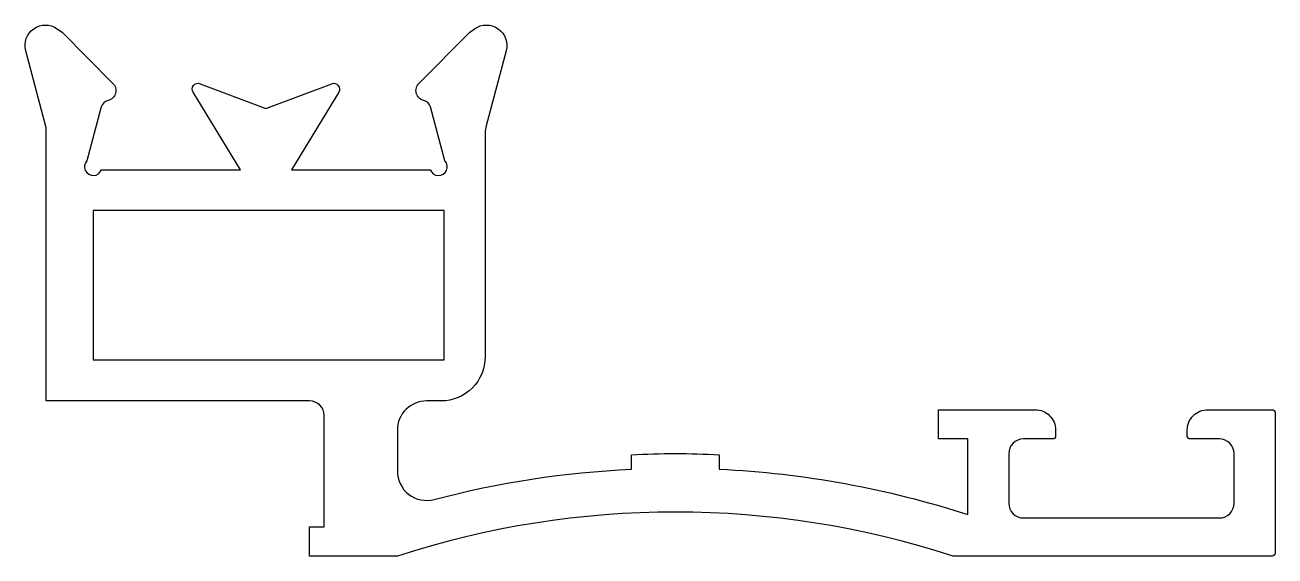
# Model space of a CAD drawing. Extents: x 897.7 to 940.5, y -7.7 to 10.5.
import ezdxf

# ---------------------------------------------------------------- set-up
doc = ezdxf.new("R2010")
doc.units = 0
doc.header["$LTSCALE"] = 15
doc.layers.get('0').update_dxf_attribs({"linetype": 'CONTINUOUS'})

msp = doc.modelspace()

# ---------------------------------------------------------------- linework, layer by layer
at = {"ltscale": 5}
msp.add_lwpolyline([(929.977, -6.261), (929.977, -3.676), (928.977, -3.676), (928.977, -2.676), (932.277, -2.676, -0.414214), (932.977, -3.376), (932.977, -3.576, -0.414214), (932.877, -3.676), (931.877, -3.676, 0.414214), (931.377, -4.176), (931.377, -5.876, 0.414214), (931.877, -6.376), (938.577, -6.376, 0.414214), (939.077, -5.876), (939.077, -4.176, 0.414214), (938.577, -3.676), (937.577, -3.676, -0.414214), (937.477, -3.576), (937.477, -3.376, -0.414214), (938.177, -2.676), (940.377, -2.676, -0.414214), (940.477, -2.776), (940.477, -7.576, -0.414214), (940.377, -7.676), (929.477, -7.676, 0.157895), (910.477, -7.676), (907.477, -7.676), (907.477, -6.676), (907.977, -6.676), (907.977, -2.876, 0.414214), (907.477, -2.376), (898.477, -2.376), (898.477, 6.952), (897.772, 9.586, -0.700084), (898.85, 10.34), (899.029, 10.215), (900.741, 8.485, -0.607471), (900.582, 7.885, 0.283637), (900.355, 7.666), (899.863, 5.829, 1.229391), (900.365, 5.524), (905.11, 5.524), (903.494, 8.171, -0.713664), (903.735, 8.462), (905.984, 7.615), (908.232, 8.462, -0.713664), (908.473, 8.171), (906.858, 5.524), (911.602, 5.524, 1.229391), (912.104, 5.829), (911.612, 7.666, 0.283637), (911.385, 7.885, -0.607471), (911.227, 8.485), (912.938, 10.215), (913.118, 10.34, -0.700084), (914.196, 9.586), (913.511, 7.027, 0.06546), (913.477, 6.769), (913.477, -0.876, -0.414214), (911.977, -2.376), (911.477, -2.376, 0.414214), (910.477, -3.376), (910.477, -4.778, 0.491918), (911.732, -5.744, -0.052909), (918.477, -4.71), (918.477, -4.22, -0.029952), (921.477, -4.22), (921.477, -4.71, -0.067107), (929.977, -6.261)], format="xyb", close=True, dxfattribs=at)
msp.add_lwpolyline([(900.077, -0.976), (912.077, -0.976), (912.077, 4.124), (900.077, 4.124)], close=True, dxfattribs=at)

doc.saveas('drawing.dxf')
